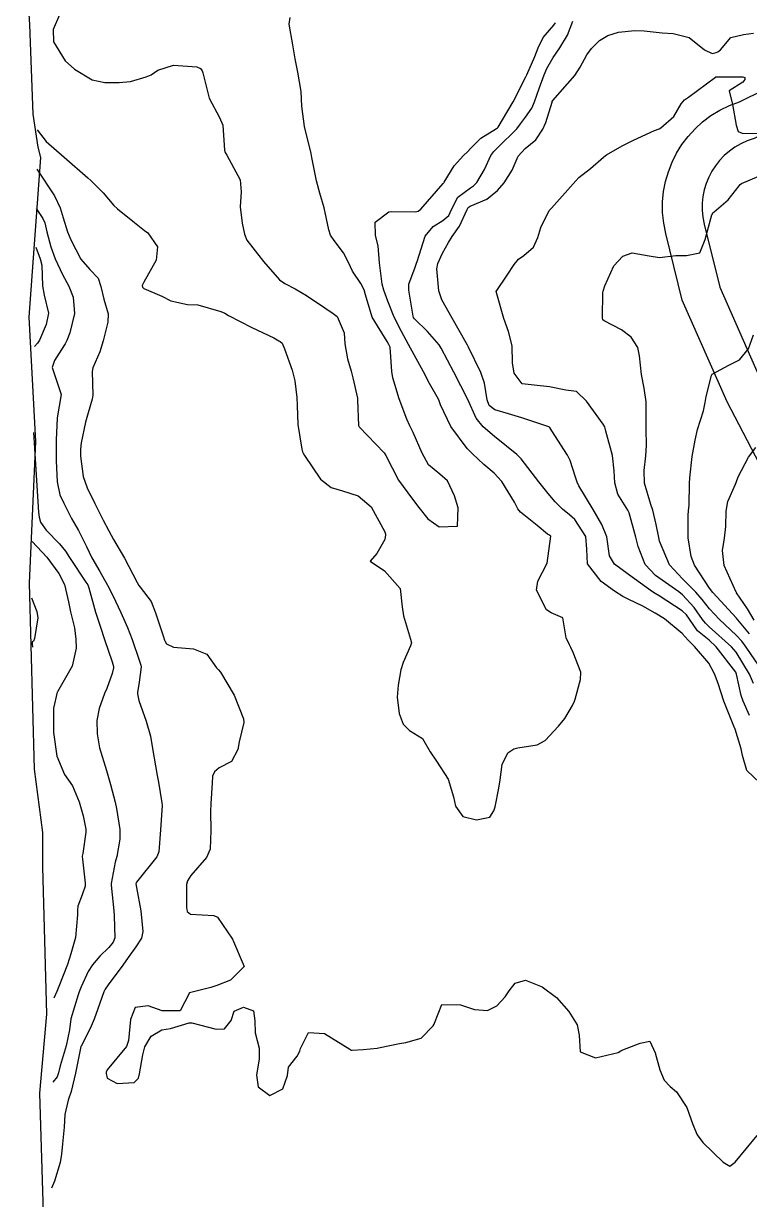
# Model space of a CAD drawing. Header units: metres. Extents: x 307586 to 320046, y 7427249 to 7434250.
# Drawn here: x 319057 to 319110.6, y 7427711.5 to 7427798.2 of the extents above; entities that cross this region are included whole.
import ezdxf

# ---------------------------------------------------------------- set-up
doc = ezdxf.new("R2010")
doc.units = ezdxf.units.M
doc.header["$MEASUREMENT"] = 0
for name, color, linetype in [('Area', 45, 'Continuous'), ('Curvas de Nivel 1m', 11, 'Continuous'), ('Curvas de Nivel 5m', 15, 'Continuous'), ('Vias Secundárias', 230, 'Continuous')]:
    doc.layers.add(name, color=color, linetype=linetype)

msp = doc.modelspace()

# ---------------------------------------------------------------- linework, layer by layer
at = {"layer": 'Area'}
msp.add_polyline3d([(319058.728, 7427703.345, 794.826), (319058.248, 7427719.365, 794.916), (319058.75, 7427725.18, 795.616), (319058.474, 7427736.051, 805.845), (319058.452, 7427738.587, 797.554), (319057.84, 7427743.254, 800.834), (319057.481, 7427756.967, 796.765), (319057.949, 7427767.408, 793.705), (319057.445, 7427776.588, 794.975), (319058.316, 7427788.363, 793.393), (319058.128, 7427789.115, 793.082), (319057.751, 7427791.546, 793.964), (319057.496, 7427798.153, 803.245), (319057.039, 7427805.359, 808.065)], dxfattribs=at)
at = {"layer": 'Curvas de Nivel 1m', "flags": 128}
for points, elevation in [([(319059.693, 7427798.875), (319059.229, 7427797.787), (319059.258, 7427796.879), (319060.109, 7427795.495), (319060.788, 7427794.863), (319062.091, 7427794.079), (319063.035, 7427793.889), (319064.089, 7427793.879), (319064.928, 7427793.974), (319066.096, 7427794.315), (319066.447, 7427794.446), (319066.957, 7427794.787), (319068.107, 7427795.162), (319069.819, 7427795.04), (319070.105, 7427794.927), (319070.214, 7427794.749), (319070.255, 7427794.594), (319070.729, 7427792.743), (319071.493, 7427791.302), (319071.739, 7427790.733), (319071.876, 7427788.891), (319071.914, 7427788.731), (319072.03, 7427788.542), (319073.008, 7427786.715), (319073.099, 7427785.818), (319073.013, 7427784.715), (319073.161, 7427783.517), (319073.328, 7427782.709), (319073.509, 7427782.267), (319073.943, 7427781.689), (319074.73, 7427780.692), (319075.92, 7427779.347), (319076.303, 7427779.06), (319077.083, 7427778.662), (319077.906, 7427778.193), (319079.259, 7427777.269), (319079.886, 7427776.847), (319080.174, 7427776.626), (319080.681, 7427775.428), (319080.735, 7427774.617), (319080.949, 7427773.511), (319081.215, 7427772.609), (319081.326, 7427772.106), (319081.665, 7427770.602), (319081.677, 7427770.467), (319081.749, 7427768.601), (319081.791, 7427768.502), (319083.638, 7427766.581), (319083.761, 7427766.383), (319084.691, 7427764.571), (319085.722, 7427763.158), (319086.21, 7427762.553), (319086.874, 7427761.712), (319087.699, 7427761.126), (319089.041, 7427761.175), (319089.101, 7427762.516), (319088.829, 7427763.417), (319088.326, 7427764.524), (319087.748, 7427765.006), (319086.901, 7427765.689), (319086.444, 7427766.55), (319085.786, 7427768.082), (319085.532, 7427768.563), (319085.31, 7427769.053), (319084.761, 7427770.571), (319084.293, 7427772.111), (319084.215, 7427772.576), (319084.075, 7427774.362), (319083.998, 7427774.579), (319083.865, 7427774.799), (319082.766, 7427776.591), (319082.264, 7427778.24), (319082.164, 7427778.597), (319081.918, 7427779.077), (319081.303, 7427779.986), (319081.006, 7427780.614), (319080.651, 7427781.334), (319079.949, 7427782.247), (319079.695, 7427782.633), (319079.571, 7427783.022), (319079.228, 7427784.638), (319078.895, 7427785.739), (319078.645, 7427786.644), (319078.316, 7427788.36), (319078.261, 7427788.648), (319078.042, 7427789.571), (319077.818, 7427790.421), (319077.759, 7427790.654), (319077.566, 7427792.155), (319077.549, 7427792.658), (319077.524, 7427793.216), (319077.276, 7427794.662), (319077.083, 7427795.636), (319076.917, 7427796.668), (319076.627, 7427798.191), (319076.709, 7427798.672)], 792), ([(319058.043, 7427790.4), (319058.705, 7427789.547), (319060.026, 7427788.382), (319061.793, 7427786.852), (319062.001, 7427786.659), (319062.909, 7427785.753), (319063.69, 7427784.824), (319063.979, 7427784.564), (319065.219, 7427783.553), (319065.956, 7427782.983), (319066.214, 7427782.796), (319066.924, 7427781.766), (319066.835, 7427780.786), (319065.917, 7427779.161), (319065.801, 7427778.914), (319065.811, 7427778.801), (319065.911, 7427778.688), (319067.246, 7427778.123), (319067.898, 7427777.782), (319069.14, 7427777.512), (319069.894, 7427777.482), (319071.603, 7427777.008), (319071.885, 7427776.879), (319072.169, 7427776.717), (319073.874, 7427775.822), (319075.498, 7427775.052), (319075.865, 7427774.848), (319075.974, 7427774.789), (319076.125, 7427774.676), (319076.29, 7427774.24), (319076.864, 7427772.665), (319077.064, 7427771.9), (319077.205, 7427770.659), (319077.222, 7427770.074), (319077.28, 7427768.658), (319077.565, 7427766.854), (319077.611, 7427766.652), (319077.66, 7427766.549), (319077.76, 7427766.374), (319078.948, 7427764.638), (319079.734, 7427764.015), (319080.572, 7427763.776), (319081.725, 7427763.419), (319082.692, 7427762.59), (319083.695, 7427760.744), (319083.745, 7427760.579), (319083.746, 7427760.525), (319083.689, 7427760.179), (319083.108, 7427759.157), (319082.598, 7427758.591), (319083.662, 7427757.867), (319084.829, 7427756.568), (319084.978, 7427755.218), (319085.066, 7427754.566), (319085.597, 7427752.84), (319085.66, 7427752.559), (319085.591, 7427752.346), (319085.033, 7427751.111), (319084.877, 7427750.567), (319084.673, 7427749.457), (319084.601, 7427748.57), (319084.746, 7427747.357), (319085.054, 7427746.565), (319085.518, 7427746.113), (319086.473, 7427745.506), (319087.047, 7427744.537), (319087.493, 7427743.845), (319088.355, 7427742.521), (319088.752, 7427741.225), (319088.915, 7427740.515), (319089.445, 7427739.76), (319090.465, 7427739.516), (319091.445, 7427739.716), (319091.74, 7427740.188), (319091.823, 7427740.476), (319092.096, 7427741.844), (319092.197, 7427742.473), (319092.357, 7427743.604), (319092.759, 7427744.467), (319093.217, 7427744.752), (319093.507, 7427744.821), (319094.917, 7427745.038), (319095.512, 7427745.378), (319096.503, 7427746.425), (319096.965, 7427746.985), (319097.546, 7427747.957), (319097.689, 7427748.27), (319097.725, 7427748.408), (319098.113, 7427749.859), (319098.15, 7427750.404), (319097.587, 7427751.854), (319097.409, 7427752.23), (319097.315, 7427752.414), (319097.078, 7427752.94), (319096.822, 7427754.422), (319095.969, 7427754.777), (319095.629, 7427755.007), (319094.887, 7427756.448), (319094.985, 7427757.114), (319095.673, 7427758.44), (319095.935, 7427760.436), (319095.783, 7427760.527), (319095.694, 7427760.578), (319094.935, 7427761.213), (319093.71, 7427762.21), (319093.511, 7427762.462), (319093.254, 7427762.93), (319092.322, 7427764.474), (319091.749, 7427765.086), (319090.988, 7427765.725), (319090.151, 7427766.504), (319089.769, 7427766.908), (319088.565, 7427768.522), (319087.809, 7427770.116), (319087.702, 7427770.422), (319087.644, 7427770.533), (319086.978, 7427771.696), (319086.552, 7427772.549), (319085.852, 7427773.818), (319085.446, 7427774.564), (319084.916, 7427775.526), (319084.373, 7427776.575), (319083.901, 7427777.776), (319083.62, 7427778.583), (319083.49, 7427779.012), (319083.305, 7427780.586), (319083.198, 7427781.84), (319083.011, 7427782.594), (319082.977, 7427783.586), (319083.98, 7427784.357), (319084.183, 7427784.375), (319085.98, 7427784.339), (319086.143, 7427784.395), (319086.35, 7427784.554), (319088.002, 7427786.431), (319088.041, 7427786.491), (319088.064, 7427786.529), (319088.799, 7427787.745), (319089.489, 7427788.515), (319089.783, 7427788.764), (319090.038, 7427789.036), (319090.769, 7427789.779), (319091.918, 7427790.491), (319092.008, 7427790.536), (319092.055, 7427790.602), (319092.756, 7427791.796), (319093.151, 7427792.474), (319094.101, 7427794.296), (319094.149, 7427794.413), (319094.17, 7427794.459), (319094.755, 7427795.815), (319095.01, 7427796.451), (319095.367, 7427797.215), (319096.148, 7427798.111), (319096.289, 7427798.3)], 793), ([(319111.36, 7427742.242), (319110.396, 7427743.16), (319110.085, 7427744.261), (319109.988, 7427744.743), (319109.522, 7427746.2), (319109.497, 7427746.27), (319109.483, 7427746.311), (319108.709, 7427748.278), (319108.283, 7427749.565), (319108.02, 7427750.286), (319107.585, 7427751.069), (319106.54, 7427752.306), (319106.072, 7427752.778), (319105.612, 7427753.262), (319104.33, 7427754.333), (319103.627, 7427754.755), (319102.714, 7427755.268), (319101.637, 7427755.786), (319101.248, 7427755.975), (319100.627, 7427756.375), (319099.654, 7427757.104), (319098.633, 7427758.4), (319098.602, 7427759.482), (319098.511, 7427760.402), (319097.712, 7427761.658), (319097.304, 7427762.004), (319096.787, 7427762.424), (319096.262, 7427762.973), (319095.73, 7427763.581), (319095.055, 7427764.447), (319093.76, 7427766.127), (319093.423, 7427766.463), (319091.782, 7427767.773), (319090.941, 7427768.493), (319090.431, 7427769.132), (319089.813, 7427770.51), (319088.781, 7427772.521), (319087.859, 7427774.286), (319087.704, 7427774.532), (319086.844, 7427775.517), (319085.882, 7427776.46), (319085.817, 7427776.561), (319085.777, 7427776.669), (319085.452, 7427778.565), (319085.465, 7427779.017), (319085.93, 7427780.264), (319086.034, 7427780.558), (319086.066, 7427780.69), (319086.667, 7427782.549), (319087.245, 7427783.259), (319087.971, 7427783.716), (319088.41, 7427784.092), (319088.619, 7427784.524), (319089.083, 7427785.428), (319089.999, 7427786.127), (319090.244, 7427786.264), (319090.478, 7427786.505), (319091.038, 7427787.48), (319091.509, 7427788.495), (319091.727, 7427788.802), (319092.039, 7427789.086), (319093.419, 7427790.47), (319093.694, 7427790.83), (319094.066, 7427791.34), (319094.525, 7427792.007), (319094.73, 7427792.454), (319095.086, 7427793.457), (319095.445, 7427794.447), (319095.644, 7427794.909), (319096.116, 7427795.734), (319096.602, 7427796.433), (319097.172, 7427797.389), (319097.566, 7427798.419)], 794), ([(319110.895, 7427749.579), (319110.587, 7427750.255), (319109.597, 7427751.884), (319109.266, 7427752.273), (319107.618, 7427753.752), (319107.336, 7427754.011), (319107.119, 7427754.298), (319106.503, 7427755.178), (319105.641, 7427756.104), (319105.373, 7427756.323), (319103.661, 7427757.537), (319102.896, 7427758.348), (319102.367, 7427759.672), (319102.216, 7427760.355), (319101.72, 7427762.151), (319101.622, 7427762.362), (319100.89, 7427763.528), (319100.647, 7427764.376), (319100.62, 7427765.245), (319100.496, 7427766.379), (319099.998, 7427768.179), (319099.948, 7427768.388), (319099.91, 7427768.504), (319099.796, 7427768.685), (319098.576, 7427770.402), (319097.823, 7427771.099), (319097.038, 7427771.208), (319095.828, 7427771.452), (319094.702, 7427771.579), (319093.831, 7427771.667), (319093.239, 7427772.466), (319093.101, 7427773.217), (319093.092, 7427774.468), (319092.814, 7427775.531), (319092.472, 7427776.474), (319091.913, 7427778.48), (319092.714, 7427779.683), (319093.238, 7427780.467), (319093.545, 7427780.858), (319093.943, 7427781.143), (319094.657, 7427781.748), (319094.989, 7427782.45), (319095.211, 7427783.208), (319095.818, 7427784.442), (319095.899, 7427784.525), (319095.985, 7427784.612), (319097.581, 7427786.416), (319097.771, 7427786.649), (319098.01, 7427786.89), (319098.872, 7427787.55), (319099.817, 7427788.392), (319099.938, 7427788.487), (319100.034, 7427788.547), (319101.197, 7427789.222), (319102.046, 7427789.638), (319103.58, 7427790.347), (319103.919, 7427790.478), (319104.056, 7427790.546), (319105.01, 7427791.389), (319105.549, 7427792.325), (319105.795, 7427792.613), (319106.088, 7427792.807), (319108.076, 7427794.29), (319108.103, 7427794.299), (319110.056, 7427794.318), (319110.103, 7427794.316), (319110.249, 7427794.269), (319110.254, 7427794.116), (319110.099, 7427793.912), (319109.089, 7427793.284), (319109.334, 7427792.277), (319109.596, 7427790.738), (319109.749, 7427790.273), (319110.052, 7427790.155), (319111.926, 7427790.125)], 796), ([(319058.013, 7427787.5), (319059.313, 7427785.531), (319059.743, 7427784.636), (319059.969, 7427783.915), (319060.286, 7427782.867), (319060.528, 7427782.284), (319061.271, 7427780.857), (319061.925, 7427780.093), (319062.538, 7427779.459), (319062.746, 7427778.838), (319062.971, 7427777.906), (319063.28, 7427776.829), (319063.257, 7427776.207), (319062.904, 7427774.83), (319062.662, 7427774.021), (319062.147, 7427772.837), (319062.096, 7427772.571), (319062.155, 7427770.837), (319062.114, 7427770.533), (319061.8, 7427769.54), (319061.616, 7427768.843), (319061.304, 7427767.313), (319061.253, 7427766.848), (319061.249, 7427766.338), (319061.435, 7427764.845), (319061.73, 7427763.991), (319062.298, 7427762.834), (319062.915, 7427761.614), (319063.329, 7427760.824), (319063.687, 7427760.189), (319064.488, 7427758.812), (319065.432, 7427757.016), (319065.547, 7427756.801), (319065.642, 7427756.668), (319066.448, 7427755.605), (319066.769, 7427754.783), (319067.358, 7427753.012), (319067.446, 7427752.772), (319067.489, 7427752.668), (319067.59, 7427752.498), (319068.114, 7427752.238), (319069.587, 7427752.13), (319070.571, 7427751.723), (319071.264, 7427750.725), (319071.422, 7427750.573), (319071.57, 7427750.417), (319072.567, 7427748.71), (319073.26, 7427746.97), (319073.288, 7427746.702), (319072.944, 7427745.271), (319072.84, 7427744.707), (319072.38, 7427743.821), (319071.482, 7427743.346), (319071.136, 7427743.067), (319070.991, 7427742.727), (319070.952, 7427742.212), (319070.859, 7427740.729), (319070.838, 7427740.121), (319070.86, 7427738.729), (319070.797, 7427737.344), (319070.533, 7427736.733), (319069.39, 7427735.42), (319069.129, 7427735.009), (319069.067, 7427734.753), (319069.054, 7427733.057), (319069.1, 7427732.753), (319069.351, 7427732.558), (319071.079, 7427732.453), (319071.349, 7427732.352), (319072.445, 7427730.709), (319073.313, 7427728.7), (319072.307, 7427727.7), (319071.292, 7427727.297), (319070.859, 7427727.157), (319069.283, 7427726.75), (319068.605, 7427725.421), (319067.27, 7427725.435), (319066.24, 7427725.814), (319065.272, 7427725.69), (319064.927, 7427724.795), (319064.793, 7427723.243), (319064.64, 7427722.799), (319063.216, 7427721.088), (319063.134, 7427720.901), (319063.126, 7427720.821), (319063.208, 7427720.463), (319063.942, 7427720.068), (319065.203, 7427720.143), (319065.53, 7427720.465), (319065.606, 7427720.786), (319065.83, 7427722.181), (319065.987, 7427722.782), (319066.446, 7427723.577), (319067.252, 7427724.023), (319067.877, 7427724.141), (319069.26, 7427724.541), (319069.465, 7427724.542), (319071.253, 7427724.077), (319071.86, 7427724.108), (319072.358, 7427724.709), (319072.569, 7427725.408), (319073.273, 7427725.7), (319074.002, 7427725.421), (319074.091, 7427724.688), (319074.117, 7427723.819), (319074.416, 7427722.682), (319074.434, 7427721.891), (319074.223, 7427720.685), (319074.339, 7427719.818), (319075.198, 7427719.198), (319076.174, 7427719.689), (319076.513, 7427720.657), (319076.585, 7427721.29), (319077.227, 7427722.091), (319077.428, 7427722.451), (319077.47, 7427722.648), (319078.054, 7427723.839), (319079.25, 7427723.765), (319081.106, 7427722.602), (319081.176, 7427722.544), (319081.232, 7427722.533), (319081.294, 7427722.537), (319082.086, 7427722.591), (319083.133, 7427722.682), (319083.235, 7427722.7), (319084.763, 7427723.035), (319085.241, 7427723.086), (319086.376, 7427723.409), (319087.26, 7427724.316), (319087.338, 7427724.453), (319087.356, 7427724.529), (319087.908, 7427725.893), (319089.277, 7427725.875), (319090.301, 7427725.522), (319091.273, 7427725.469), (319091.953, 7427725.796), (319092.575, 7427726.467), (319092.856, 7427726.898), (319093.298, 7427727.479), (319094.06, 7427727.69), (319095.295, 7427727.212), (319096.348, 7427726.419), (319097.273, 7427725.396), (319097.881, 7427724.404), (319098.016, 7427723.638), (319098.105, 7427722.401), (319099.229, 7427721.973), (319100.912, 7427722.365), (319101.11, 7427722.487), (319101.236, 7427722.551), (319102.538, 7427723.052), (319103.246, 7427723.206), (319103.637, 7427722.334), (319103.971, 7427721.08), (319104.303, 7427720.324), (319104.749, 7427719.857), (319105.204, 7427719.457), (319105.967, 7427718.302), (319106.418, 7427717.054), (319106.719, 7427716.294), (319107.157, 7427715.712), (319108.639, 7427714.275), (319109.139, 7427713.982), (319109.545, 7427714.264), (319111.163, 7427716.24)], 794), ([(319111.576, 7427750.465), (319110.342, 7427752.259), (319110.028, 7427752.685), (319109.612, 7427753.137), (319108.367, 7427754.283), (319107.631, 7427755.077), (319107.098, 7427755.759), (319106.636, 7427756.305), (319105.657, 7427757.279), (319104.686, 7427758.33), (319103.957, 7427760.071), (319103.906, 7427760.338), (319103.707, 7427761.307), (319103.456, 7427762.343), (319103.313, 7427762.758), (319102.836, 7427764.349), (319102.815, 7427765.287), (319102.94, 7427766.348), (319102.995, 7427767.128), (319102.975, 7427768.348), (319102.958, 7427769.192), (319102.966, 7427770.348), (319102.829, 7427771.349), (319102.617, 7427772.352), (319102.477, 7427773.733), (319102.352, 7427774.355), (319101.87, 7427775.098), (319101.154, 7427775.649), (319099.882, 7427776.312), (319099.77, 7427776.391), (319099.738, 7427776.538), (319099.766, 7427778.391), (319099.794, 7427778.511), (319099.918, 7427778.896), (319100.584, 7427780.38), (319101.236, 7427781.078), (319101.948, 7427781.34), (319103.184, 7427781.108), (319103.943, 7427780.991), (319105.149, 7427781.124), (319105.945, 7427781.124), (319106.919, 7427781.334), (319107.314, 7427782.3), (319107.806, 7427784.118), (319107.912, 7427784.291), (319107.984, 7427784.358), (319109.027, 7427785.245), (319109.834, 7427786.272), (319109.906, 7427786.369), (319110.005, 7427786.435), (319111.282, 7427786.983)], 797), ([(319057.943, 7427781.74), (319058.272, 7427780.887), (319058.391, 7427780.422), (319058.43, 7427778.885), (319058.571, 7427778.216), (319058.876, 7427776.88), (319058.721, 7427776.035), (319058.206, 7427774.887), (319058.075, 7427774.672), (319057.853, 7427774.43)], 796), ([(319110.597, 7427753.239), (319109.723, 7427754.269), (319109.676, 7427754.322), (319109.624, 7427754.396), (319107.894, 7427756.287), (319107.647, 7427756.59), (319106.544, 7427758.307), (319106.299, 7427758.931), (319106.077, 7427760.314), (319106.058, 7427761.975), (319106.099, 7427762.314), (319106.135, 7427762.722), (319106.161, 7427764.314), (319106.179, 7427764.745), (319106.358, 7427766.311), (319106.573, 7427767.516), (319106.767, 7427768.305), (319107.189, 7427769.682), (319107.326, 7427770.297), (319107.393, 7427770.723), (319107.793, 7427772.291), (319107.844, 7427772.377), (319109.076, 7427773.052), (319109.855, 7427773.446), (319110.514, 7427774.26), (319110.893, 7427775.275)], 798), ([(319057.783, 7427768.09), (319058.148, 7427762.205), (319058.184, 7427761.843), (319058.29, 7427761.475), (319058.715, 7427760.88), (319059.683, 7427759.872), (319060.131, 7427759.317), (319060.429, 7427758.859), (319061.646, 7427757.051), (319061.777, 7427756.839), (319061.865, 7427756.614), (319062.36, 7427754.833), (319062.714, 7427753.721), (319063.01, 7427752.826), (319063.576, 7427751.157), (319063.675, 7427750.819), (319063.674, 7427750.717), (319063.568, 7427750.313), (319063.177, 7427749.204), (319063.025, 7427748.825), (319062.63, 7427747.735), (319062.458, 7427746.831), (319062.478, 7427745.865), (319062.652, 7427744.829), (319063.149, 7427743.152), (319063.258, 7427742.822), (319063.466, 7427742.115), (319063.806, 7427740.816), (319063.904, 7427740.36), (319064.142, 7427738.813), (319064.145, 7427738.09), (319063.919, 7427736.815), (319063.812, 7427736.402), (319063.512, 7427734.819), (319063.511, 7427734.688), (319063.695, 7427732.817), (319063.729, 7427732.436), (319063.772, 7427730.816), (319063.658, 7427730.487), (319063.322, 7427730.098), (319062.674, 7427729.465), (319062.133, 7427728.832), (319061.808, 7427728.325), (319061.286, 7427727.197), (319061.146, 7427726.842), (319061.062, 7427726.625), (319060.535, 7427724.851), (319060.43, 7427724.032), (319060.193, 7427722.856), (319059.741, 7427721.385), (319059.618, 7427720.864), (319059.517, 7427720.557), (319059.203, 7427720.17)], 796), ([(319110.946, 7427754.25), (319110.444, 7427755.071), (319109.643, 7427756.247), (319109.627, 7427756.27), (319109.599, 7427756.315), (319108.728, 7427758.279), (319108.588, 7427759.377), (319108.736, 7427760.28), (319108.846, 7427761.139), (319108.879, 7427762.278), (319109.004, 7427763.003), (319109.558, 7427764.272), (319109.612, 7427764.404), (319109.748, 7427764.807), (319110.505, 7427766.259), (319111.062, 7427766.962)], 799), ([(319057.683, 7427760.04), (319058.761, 7427758.879), (319059.655, 7427757.694), (319060.07, 7427756.864), (319060.355, 7427755.584), (319060.498, 7427754.857), (319060.792, 7427753.665), (319060.901, 7427752.85), (319060.911, 7427752.175), (319060.633, 7427750.854), (319059.554, 7427748.968), (319059.527, 7427748.923), (319059.241, 7427747.75), (319059.244, 7427745.959), (319059.493, 7427744.203), (319060.063, 7427742.861), (319060.641, 7427742.029), (319061.148, 7427740.845), (319061.437, 7427739.811), (319061.636, 7427738.838), (319061.639, 7427738.62), (319061.405, 7427737.036), (319061.377, 7427736.84), (319061.376, 7427736.814), (319061.401, 7427736.62), (319061.591, 7427734.838), (319061.583, 7427734.635), (319061.37, 7427733.981), (319061.051, 7427733.151), (319061.009, 7427732.845), (319061.02, 7427732.515), (319060.862, 7427730.847), (319060.523, 7427729.643), (319060.272, 7427728.855), (319059.642, 7427727.22), (319059.491, 7427726.867), (319059.273, 7427726.36)], 797), ([(319057.633, 7427755.89), (319058.018, 7427754.886), (319058.085, 7427754.416), (319057.859, 7427752.887), (319057.786, 7427752.693), (319057.713, 7427752.644), (319057.687, 7427752.598), (319057.688, 7427752.49), (319057.713, 7427752.25)], 798)]:
    msp.add_lwpolyline(points, dxfattribs=dict(at, elevation=elevation))
at = {"layer": 'Curvas de Nivel 5m', "elevation": 795, "flags": 128}
for points in [[(319110.591, 7427747.2), (319110.132, 7427748.261), (319109.988, 7427748.694), (319109.634, 7427750.269), (319109.575, 7427750.399), (319108.137, 7427752.285), (319107.608, 7427752.758), (319106.762, 7427753.45), (319106.157, 7427754.312), (319105.946, 7427754.635), (319105.629, 7427754.936), (319103.936, 7427756.041), (319103.642, 7427756.214), (319103.444, 7427756.342), (319101.662, 7427757.618), (319100.623, 7427758.376), (319100.273, 7427758.975), (319100.061, 7427760.384), (319099.706, 7427761.29), (319099.057, 7427762.397), (319098.01, 7427764.137), (319097.873, 7427764.409), (319097.747, 7427764.774), (319097.351, 7427766.008), (319097.164, 7427766.419), (319096.02, 7427768.206), (319095.869, 7427768.439), (319095.836, 7427768.482), (319095.794, 7427768.501), (319095.711, 7427768.523), (319093.8, 7427769.167), (319092.824, 7427769.448), (319091.806, 7427769.75), (319091.396, 7427770.073), (319091.237, 7427770.489), (319091.04, 7427771.707), (319090.77, 7427772.496), (319089.861, 7427774.383), (319089.794, 7427774.511), (319089.696, 7427774.68), (319088.648, 7427776.522), (319087.903, 7427777.858), (319087.663, 7427778.534), (319087.531, 7427780.138), (319087.608, 7427780.535), (319087.941, 7427781.295), (319088.379, 7427782.096), (319088.661, 7427782.523), (319089.195, 7427783.287), (319089.753, 7427784.512), (319089.833, 7427784.663), (319089.985, 7427784.764), (319091.204, 7427785.285), (319091.997, 7427785.921), (319092.502, 7427786.483), (319093.072, 7427787.42), (319093.531, 7427788.468), (319094.039, 7427789.029), (319094.84, 7427789.657), (319095.352, 7427790.447), (319095.558, 7427790.947), (319096.031, 7427792.441), (319096.045, 7427792.479), (319096.084, 7427792.56), (319097.699, 7427794.416), (319098.109, 7427795.029), (319098.601, 7427795.923), (319098.941, 7427796.402), (319099.532, 7427796.996), (319100.137, 7427797.352), (319100.931, 7427797.592), (319102.143, 7427797.724), (319102.813, 7427797.69), (319104.141, 7427797.559), (319104.962, 7427797.511), (319106.136, 7427797.204), (319107.272, 7427796.303), (319107.848, 7427796.022), (319108.121, 7427796.094), (319108.261, 7427796.149), (319108.458, 7427796.287), (319109.211, 7427797.205), (319110.14, 7427797.425), (319110.885, 7427797.519)], [(319057.973, 7427784.6), (319058.457, 7427783.869), (319058.608, 7427783.529), (319058.769, 7427782.882), (319059.058, 7427781.763), (319059.374, 7427780.876), (319059.921, 7427779.72), (319060.391, 7427778.865), (319060.71, 7427778.052), (319060.806, 7427776.861), (319060.444, 7427775.44), (319060.228, 7427774.865), (319060.112, 7427774.613), (319059.853, 7427774.205), (319059.321, 7427773.395), (319059.164, 7427772.877), (319059.813, 7427770.87), (319059.514, 7427769.155), (319059.445, 7427767.526), (319059.458, 7427765.99), (319059.517, 7427764.432), (319059.722, 7427763.485), (319060.009, 7427762.866), (319060.58, 7427761.735), (319061.087, 7427760.849), (319061.304, 7427760.461), (319061.681, 7427759.663), (319062.075, 7427758.836), (319062.661, 7427757.827), (319063.24, 7427756.824), (319063.635, 7427756.051), (319064.222, 7427754.814), (319064.715, 7427753.7), (319065.058, 7427752.805), (319065.578, 7427751.289), (319065.701, 7427750.925), (319065.718, 7427750.798), (319065.562, 7427749.677), (319065.444, 7427748.912), (319065.439, 7427748.801), (319065.546, 7427748.321), (319066.094, 7427746.791), (319066.409, 7427745.684), (319066.555, 7427744.784), (319066.767, 7427743.497), (319066.908, 7427742.778), (319066.995, 7427742.304), (319067.245, 7427740.773), (319067.256, 7427740.578), (319067.152, 7427738.774), (319067.022, 7427737.162), (319066.862, 7427736.778), (319065.384, 7427734.909), (319065.34, 7427734.844), (319065.334, 7427734.8), (319065.379, 7427734.524), (319065.685, 7427732.795), (319065.835, 7427731.29), (319065.745, 7427730.794), (319065.326, 7427730.143), (319064.756, 7427729.361), (319064.366, 7427728.804), (319063.288, 7427727.348), (319063.069, 7427727.038), (319062.962, 7427726.823), (319062.511, 7427725.588), (319062.242, 7427724.83), (319061.959, 7427724.127), (319061.288, 7427722.839), (319061.269, 7427722.803), (319061.231, 7427722.67), (319060.881, 7427720.845), (319060.554, 7427719.488), (319060.329, 7427718.853), (319060.093, 7427717.777), (319060.034, 7427716.857), (319059.925, 7427715.633), (319059.849, 7427714.859), (319059.75, 7427714.244), (319059.332, 7427712.867), (319059.103, 7427712.36)]]:
    msp.add_lwpolyline(points, dxfattribs=at)
at = {"layer": 'Vias Secundárias'}
msp.add_lwpolyline([(319157.285, 7427700.277), (319142.308, 7427722.006), (319125.25, 7427745.007), (319114.303, 7427760.055), (319108.949, 7427770.334), (319105.619, 7427777.839), (319104.413, 7427782.744, -0.394206), (319109.854, 7427792.473), (319115.348, 7427795.175), (319126.522, 7427796.946), (319141.121, 7427794.812), (319145.19, 7427793.515), (319144.304, 7427790.735), (319140.462, 7427791.959), (319126.54, 7427793.994), (319116.241, 7427792.361), (319110.927, 7427789.748, 0.404783), (319107.247, 7427783.441), (319108.391, 7427778.786), (319111.579, 7427771.601), (319116.738, 7427761.697), (319128.686, 7427747.699), (319144.724, 7427723.644), (319159.778, 7427701.802)], format="xyb", dxfattribs=at)
msp.add_lwpolyline([(319157.285, 7427700.277), (319142.308, 7427722.006), (319125.25, 7427745.007), (319114.303, 7427760.055), (319108.949, 7427770.334), (319105.619, 7427777.839), (319104.413, 7427782.744, -0.394206), (319109.854, 7427792.473), (319115.348, 7427795.175), (319126.522, 7427796.946), (319141.121, 7427794.812), (319145.19, 7427793.515), (319144.304, 7427790.735), (319140.462, 7427791.959), (319126.54, 7427793.994), (319116.241, 7427792.361), (319110.927, 7427789.748, 0.404783), (319107.247, 7427783.441), (319108.391, 7427778.786), (319111.579, 7427771.601), (319116.738, 7427761.697), (319128.686, 7427747.699), (319144.724, 7427723.644), (319159.778, 7427701.802)], format="xyb", dxfattribs=at)

doc.saveas('drawing.dxf')
